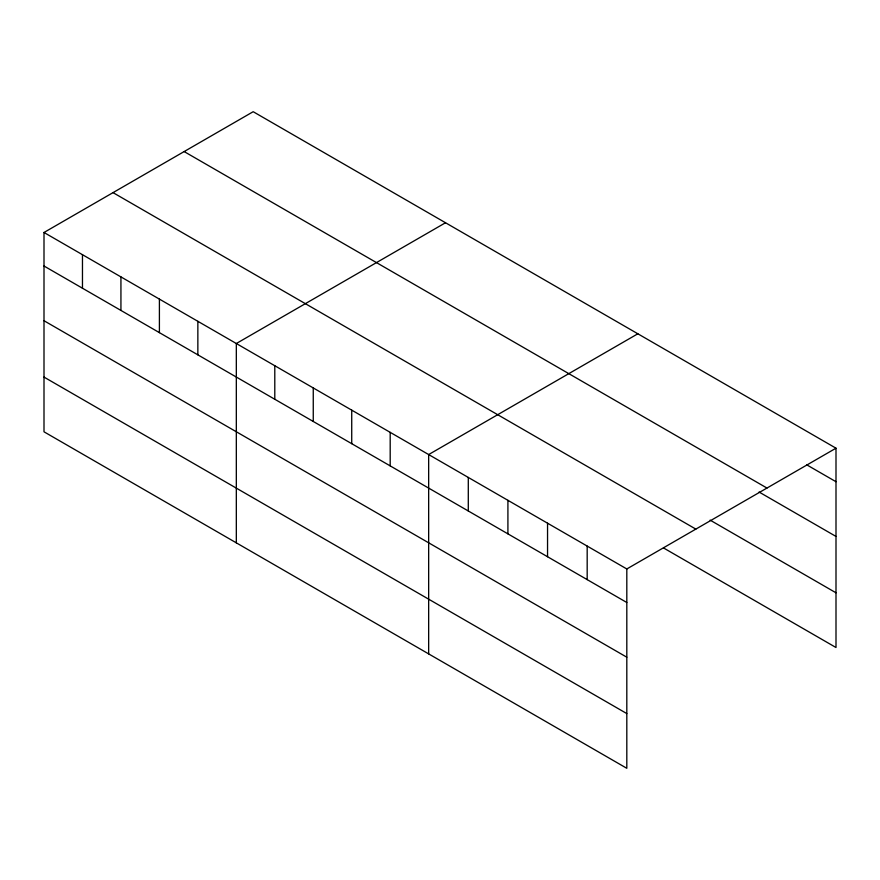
<?xml version="1.0" encoding="UTF-8"?>
<svg xmlns="http://www.w3.org/2000/svg" width="880" height="880" viewBox="0 0 880 880"><rect width="100%" height="100%" fill="white"/><g stroke="black" fill="none" stroke-linecap="round" stroke-linejoin="round"><path stroke-width="1.32" d="M44 232.485L626.813 568.964L626.813 768.295L44 431.805L44 232.485L253.187 111.705L836 448.195L836 647.515L663.487 547.921M445.511 222.75L236.324 343.519L236.324 542.85M637.846 333.784L428.659 454.564L428.659 653.884M626.813 568.964L836 448.195M806.861 464.904L836 481.723M184.151 151.569L766.964 488.048M759.066 492.019L836 536.437M710.116 520.124L836 592.801M113.036 192.632L695.849 529.111M44 266.013L626.813 602.503M44 320.727L626.813 657.206M44 377.091L626.813 713.581M587.18 546.084L587.18 579.612M547.547 523.204L547.547 556.732M507.914 500.324L507.914 533.852M468.292 477.444L468.292 510.972M390.192 432.355L390.192 465.883M351.725 410.146L351.725 443.674M313.258 387.937L313.258 421.465M274.791 365.728L274.791 399.267M197.857 321.31L197.857 354.849M159.401 299.112L159.401 332.64M120.934 276.903L120.934 310.431M82.467 254.694L82.467 288.222"/></g></svg>
